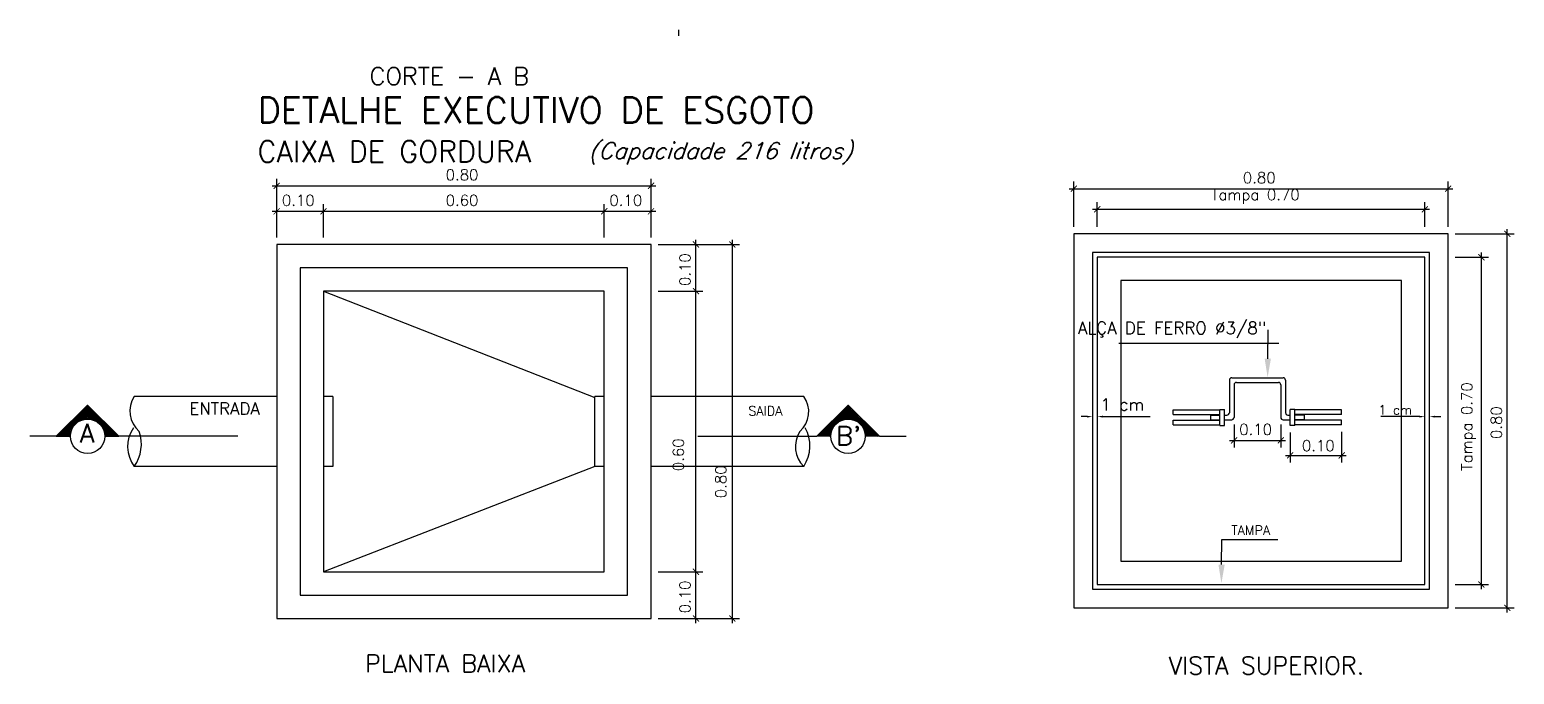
# Model space of a CAD drawing. Header units: millimetres. Extents: x -1292 to 2253, y 326 to 453.
# Drawn here: x 2216.102 to 2219.274, y 364.104 to 365.483 of the extents above; entities that cross this region are included whole.
import ezdxf
from ezdxf.enums import TextEntityAlignment as Align

# ---------------------------------------------------------------- set-up
doc = ezdxf.new("R2010")
doc.units = ezdxf.units.MM
doc.header["$LTSCALE"] = 0.5
doc.linetypes.add('CENTER2', pattern=[28.575, 19.05, -3.175, 3.175, -3.175])
doc.linetypes.add('HIDDEN', pattern=[9.525, 6.35, -3.175])
for name, color, linetype in [('A-LAYOUT', 7, 'Continuous'), ('DETALLHES_CAIXAS', 6, 'Continuous'), ('TXT_1', 2, 'Continuous'), ('TXT_2', 6, 'Continuous')]:
    doc.layers.add(name, color=color, linetype=linetype)
doc.styles.add('ADITIVOCAD', font='ROMANS.shx')
doc.styles.add('ROMANS', font='romans')

# ---------------------------------------------------------------- blocks, each defined once
blk = doc.blocks.new('*X17')
at = {"color": 0}
for p, q in [((101.59, 65.457), (101.923, 65.79)), ((101.608, 65.457), (101.932, 65.781)), ((101.626, 65.457), (101.941, 65.772)), ((101.643, 65.457), (101.95, 65.763)), ((101.661, 65.457), (101.958, 65.755)), ((101.851, 65.627), (101.804, 65.674)), ((101.864, 65.632), (101.813, 65.683)), ((101.878, 65.636), (101.822, 65.692)), ((101.892, 65.639), (101.831, 65.701)), ((101.908, 65.641), (101.84, 65.709)), ((101.847, 65.626), (101.967, 65.746)), ((101.925, 65.641), (101.848, 65.718)), ((101.944, 65.64), (101.857, 65.727)), ((101.966, 65.636), (101.866, 65.736)), ((101.874, 65.635), (101.976, 65.737)), ((101.993, 65.627), (101.875, 65.745)), ((102.035, 65.602), (101.884, 65.754)), ((102.198, 65.457), (101.893, 65.762)), ((101.897, 65.64), (101.985, 65.728)), ((102.216, 65.457), (101.901, 65.771)), ((102.233, 65.457), (101.91, 65.78)), ((101.916, 65.641), (101.994, 65.719)), ((102.251, 65.457), (101.919, 65.789)), ((101.933, 65.641), (102.003, 65.71)), ((101.949, 65.639), (102.011, 65.702)), ((101.964, 65.636), (102.02, 65.693)), ((101.978, 65.633), (102.029, 65.684)), ((101.991, 65.628), (102.038, 65.675)), ((101.703, 65.457), (101.645, 65.515)), ((101.721, 65.457), (101.654, 65.524)), ((101.737, 65.458), (101.663, 65.533)), ((101.738, 65.475), (101.672, 65.541)), ((101.679, 65.457), (101.753, 65.531)), ((101.74, 65.49), (101.68, 65.55)), ((101.744, 65.505), (101.689, 65.559)), ((101.748, 65.518), (101.698, 65.568)), ((101.753, 65.531), (101.707, 65.577)), ((101.759, 65.543), (101.716, 65.586)), ((101.765, 65.554), (101.725, 65.594)), ((101.772, 65.565), (101.733, 65.603)), ((101.78, 65.575), (101.742, 65.612)), ((101.788, 65.584), (101.751, 65.621)), ((101.797, 65.593), (101.76, 65.63)), ((101.807, 65.601), (101.769, 65.639)), ((101.817, 65.609), (101.778, 65.648)), ((101.827, 65.615), (101.787, 65.656)), ((101.839, 65.622), (101.795, 65.665)), ((102.003, 65.622), (102.047, 65.666)), ((102.015, 65.616), (102.056, 65.657)), ((102.025, 65.609), (102.065, 65.649)), ((102.036, 65.602), (102.073, 65.64)), ((102.045, 65.594), (102.082, 65.631)), ((102.054, 65.585), (102.091, 65.622)), ((102.062, 65.576), (102.1, 65.613)), ((102.18, 65.457), (102.067, 65.571)), ((102.07, 65.566), (102.109, 65.604)), ((102.077, 65.555), (102.118, 65.595)), ((102.084, 65.544), (102.126, 65.587)), ((102.09, 65.532), (102.135, 65.578)), ((102.163, 65.457), (102.092, 65.528)), ((102.095, 65.52), (102.144, 65.569)), ((102.099, 65.506), (102.153, 65.56)), ((102.102, 65.492), (102.162, 65.551)), ((102.105, 65.477), (102.171, 65.542)), ((102.106, 65.46), (102.179, 65.534)), ((102.121, 65.457), (102.188, 65.525)), ((102.138, 65.457), (102.197, 65.516)), ((101.597, 65.457), (101.592, 65.462)), ((101.615, 65.457), (101.601, 65.471)), ((101.632, 65.457), (101.61, 65.48)), ((101.65, 65.457), (101.619, 65.488)), ((101.668, 65.457), (101.627, 65.497)), ((101.685, 65.457), (101.636, 65.506)), ((101.696, 65.457), (101.744, 65.504)), ((101.714, 65.457), (101.739, 65.482)), ((101.732, 65.457), (101.737, 65.463)), ((102.145, 65.457), (102.1, 65.502)), ((102.127, 65.457), (102.104, 65.48)), ((102.109, 65.457), (102.106, 65.461)), ((102.156, 65.457), (102.206, 65.507)), ((102.174, 65.457), (102.215, 65.498)), ((102.191, 65.457), (102.224, 65.489)), ((102.209, 65.457), (102.232, 65.481)), ((102.227, 65.457), (102.241, 65.472)), ((102.244, 65.457), (102.25, 65.463))]:
    blk.add_line(p, q, dxfattribs=at)

msp = doc.modelspace()

# ---------------------------------------------------------------- linework, layer by layer
at = {"layer": 'A-LAYOUT', "linetype": 'ByBlock'}
for p, q in [((2217.4883, 365.4828), (2217.4883, 365.4698)), ((2216.6194, 365.149), (2217.4394, 365.149)), ((2216.6294, 365.0386), (2216.6294, 365.164)), ((2217.4294, 365.0386), (2217.4294, 365.164)), ((2218.323, 365.1428), (2219.143, 365.1428)), ((2218.333, 365.0613), (2218.333, 365.1578)), ((2219.133, 365.0613), (2219.133, 365.1578)), ((2216.6294, 365.0386), (2216.6294, 365.1094)), ((2216.7294, 365.0386), (2216.7294, 365.1094)), ((2216.7294, 365.0386), (2216.7294, 365.1094)), ((2217.3294, 365.0386), (2217.3294, 365.1094)), ((2217.3294, 365.0386), (2217.3294, 365.1094)), ((2217.4294, 365.0386), (2217.4294, 365.1094)), ((2218.383, 365.0613), (2218.383, 365.1137)), ((2219.083, 365.0613), (2219.083, 365.1137)), ((2216.6194, 365.0944), (2216.7394, 365.0944)), ((2216.7194, 365.0944), (2217.3394, 365.0944)), ((2217.3194, 365.0944), (2217.4394, 365.0944)), ((2218.373, 365.0987), (2219.093, 365.0987)), ((2219.148, 365.0463), (2219.2742, 365.0463)), ((2219.2592, 364.2363), (2219.2592, 365.0563)), ((2217.4444, 365.0236), (2217.5404, 365.0236)), ((2217.4444, 365.0236), (2217.6182, 365.0236)), ((2217.5254, 364.9136), (2217.5254, 365.0336)), ((2217.6032, 364.2136), (2217.6032, 365.0336)), ((2219.148, 364.9963), (2219.2189, 364.9963)), ((2219.2039, 364.2863), (2219.2039, 365.0063)), ((2217.4444, 364.9236), (2217.5404, 364.9236)), ((2217.4444, 364.9236), (2217.5404, 364.9236)), ((2217.5254, 364.3136), (2217.5254, 364.9336)), ((2218.3608, 364.6553), (2218.3488, 364.6553)), ((2218.395, 364.6553), (2218.407, 364.6553)), ((2218.407, 364.6553), (2218.4961, 364.6553)), ((2218.6752, 364.6386), (2218.6752, 364.5895)), ((2218.7752, 364.6386), (2218.7752, 364.5895)), ((2219.0587, 364.6553), (2218.9888, 364.6553)), ((2219.0707, 364.6553), (2219.0587, 364.6553)), ((2219.105, 364.6553), (2219.117, 364.6553)), ((2218.6652, 364.6045), (2218.7852, 364.6045)), ((2218.7952, 364.6216), (2218.7952, 364.5574)), ((2218.9052, 364.6226), (2218.9052, 364.5574)), ((2218.7852, 364.5724), (2218.9152, 364.5724)), ((2217.4444, 364.3236), (2217.5404, 364.3236)), ((2217.4444, 364.3236), (2217.5404, 364.3236)), ((2217.5254, 364.2136), (2217.5254, 364.3336)), ((2219.148, 364.2963), (2219.2189, 364.2963)), ((2219.148, 364.2463), (2219.2742, 364.2463)), ((2217.4444, 364.2236), (2217.5404, 364.2236)), ((2217.4444, 364.2236), (2217.6182, 364.2236))]:
    msp.add_line(p, q, dxfattribs=at)
at = {"layer": 'A-LAYOUT'}
for p, q in [((2218.333, 365.0463), (2218.333, 364.2463)), ((2219.133, 365.0463), (2218.333, 365.0463)), ((2219.133, 364.2463), (2219.133, 365.0463)), ((2218.373, 365.0063), (2218.373, 364.2863)), ((2219.093, 365.0063), (2218.373, 365.0063)), ((2219.093, 364.2863), (2219.093, 365.0063)), ((2216.7294, 364.9236), (2217.3094, 364.6965)), ((2218.7474, 364.7791), (2218.7479, 364.8407)), ((2218.7708, 364.8119), (2218.4288, 364.8119)), ((2218.6652, 364.7336), (2218.6652, 364.6636)), ((2218.6702, 364.7386), (2218.7802, 364.7386)), ((2218.6752, 364.7236), (2218.6752, 364.6536)), ((2218.6802, 364.7286), (2218.7702, 364.7286)), ((2218.7752, 364.7236), (2218.7752, 364.6536)), ((2218.7852, 364.7336), (2218.7852, 364.6636)), ((2216.6294, 364.6986), (2216.3252, 364.6986)), ((2216.7494, 364.6986), (2216.7294, 364.6986)), ((2216.7494, 364.6986), (2216.7494, 364.5486)), ((2217.3094, 364.5486), (2217.3094, 364.6986)), ((2217.3294, 364.6986), (2217.3094, 364.6986)), ((2217.7558, 364.6986), (2217.4294, 364.6986)), ((2218.6252, 364.6586), (2218.6252, 364.6486)), ((2218.6252, 364.6586), (2218.6452, 364.6586)), ((2218.6452, 364.6366), (2218.6452, 364.6706)), ((2218.6452, 364.6706), (2218.6552, 364.6706)), ((2218.6552, 364.6366), (2218.6552, 364.6706)), ((2218.6552, 364.6586), (2218.6602, 364.6586)), ((2218.7902, 364.6586), (2218.7952, 364.6586)), ((2218.7952, 364.6366), (2218.7952, 364.6706)), ((2218.8052, 364.6706), (2218.7952, 364.6706)), ((2218.8052, 364.6366), (2218.8052, 364.6706)), ((2218.8252, 364.6586), (2218.8052, 364.6586)), ((2218.8252, 364.6586), (2218.8252, 364.6486)), ((2218.6252, 364.6486), (2218.6452, 364.6486)), ((2218.6452, 364.6366), (2218.6552, 364.6366)), ((2218.6552, 364.6486), (2218.6702, 364.6486)), ((2218.7802, 364.6486), (2218.7952, 364.6486)), ((2218.8052, 364.6366), (2218.7952, 364.6366)), ((2218.8252, 364.6486), (2218.8052, 364.6486)), ((2216.6294, 364.5486), (2216.3252, 364.5486)), ((2217.3094, 364.5488), (2216.7294, 364.3236)), ((2216.7494, 364.5486), (2216.7294, 364.5486)), ((2217.3294, 364.5486), (2217.3094, 364.5486)), ((2217.7558, 364.5486), (2217.4294, 364.5486)), ((2218.6486, 364.3388), (2218.6491, 364.3925)), ((2218.6491, 364.3925), (2218.7688, 364.3925)), ((2218.373, 364.2863), (2219.093, 364.2863)), ((2218.333, 364.2463), (2219.133, 364.2463))]:
    msp.add_line(p, q, dxfattribs=at)
at = {"layer": 'A-LAYOUT', "linetype": 'HIDDEN'}
for p, q in [((2216.6794, 364.9736), (2216.6794, 364.2736)), ((2217.3794, 364.9736), (2216.6794, 364.9736)), ((2217.3794, 364.2736), (2217.3794, 364.9736)), ((2218.433, 364.9463), (2218.433, 364.3463)), ((2219.033, 364.9463), (2218.433, 364.9463)), ((2219.033, 364.3463), (2219.033, 364.9463)), ((2218.5452, 364.6596), (2218.5452, 364.6696)), ((2218.5452, 364.6696), (2218.6452, 364.6696)), ((2218.5452, 364.6596), (2218.6452, 364.6596)), ((2218.9052, 364.6696), (2218.8052, 364.6696)), ((2218.9052, 364.6596), (2218.8052, 364.6596)), ((2218.9052, 364.6596), (2218.9052, 364.6696)), ((2218.5452, 364.6376), (2218.5452, 364.6476)), ((2218.5452, 364.6476), (2218.6452, 364.6476)), ((2218.5452, 364.6376), (2218.6452, 364.6376)), ((2218.9052, 364.6476), (2218.8052, 364.6476)), ((2218.9052, 364.6376), (2218.8052, 364.6376)), ((2218.9052, 364.6376), (2218.9052, 364.6476)), ((2218.433, 364.3463), (2219.033, 364.3463)), ((2216.6794, 364.2736), (2217.3794, 364.2736))]:
    msp.add_line(p, q, dxfattribs=at)
at = {"layer": 'A-LAYOUT', "linetype": 'ByBlock', "const_width": 0.00195}
for points in [[(2216.6359, 365.1555), (2216.6229, 365.1425)], [(2217.4229, 365.1425), (2217.4359, 365.1555)], [(2218.3395, 365.1493), (2218.3265, 365.1363)], [(2219.1265, 365.1363), (2219.1395, 365.1493)], [(2216.6359, 365.1009), (2216.6229, 365.0879)], [(2216.7359, 365.1009), (2216.7229, 365.0879)], [(2216.7229, 365.0879), (2216.7359, 365.1009)], [(2217.3359, 365.1009), (2217.3229, 365.0879)], [(2217.3229, 365.0879), (2217.3359, 365.1009)], [(2217.4229, 365.0879), (2217.4359, 365.1009)], [(2218.3895, 365.1052), (2218.3765, 365.0922)], [(2219.0765, 365.0922), (2219.0895, 365.1052)], [(2219.2657, 365.0398), (2219.2527, 365.0528)], [(2217.5319, 365.0171), (2217.5189, 365.0301)], [(2217.6097, 365.0171), (2217.5967, 365.0301)], [(2219.2104, 364.9898), (2219.1974, 365.0028)], [(2217.5319, 364.9171), (2217.5189, 364.9301)], [(2217.5189, 364.9301), (2217.5319, 364.9171)], [(2218.6817, 364.611), (2218.6687, 364.598)], [(2218.7687, 364.598), (2218.7817, 364.611)], [(2218.8017, 364.5789), (2218.7887, 364.5659)], [(2218.8987, 364.5659), (2218.9117, 364.5789)], [(2217.5189, 364.3301), (2217.5319, 364.3171)], [(2217.5319, 364.3171), (2217.5189, 364.3301)], [(2219.1974, 364.3028), (2219.2104, 364.2898)], [(2219.2527, 364.2528), (2219.2657, 364.2398)], [(2217.5189, 364.2301), (2217.5319, 364.2171)], [(2217.5967, 364.2301), (2217.6097, 364.2171)]]:
    msp.add_lwpolyline(points, dxfattribs=at)
at = {"layer": 'A-LAYOUT'}
for centre, radius, start, end in [((2218.6702, 364.7336), 0.005, 90, 180), ((2218.6802, 364.7236), 0.005, 90, 180), ((2218.7702, 364.7236), 0.005, 0, 90), ((2218.7802, 364.7336), 0.005, 360, 90), ((2216.3722, 364.6669), 0.0567, 145.9888, 230.0652), ((2217.7101, 364.6658), 0.0563, 311.1401, 35.7291), ((2218.6602, 364.6636), 0.005, 270, 0), ((2218.7902, 364.6636), 0.005, 180, 270), ((2216.3802, 364.5911), 0.0695, 144.5889, 217.6466), ((2217.6885, 364.5928), 0.0805, 326.7098, 28.8397), ((2218.6702, 364.6536), 0.005, 270, 0), ((2218.7802, 364.6536), 0.005, 180, 270), ((2216.2561, 364.5966), 0.0841, 325.2216, 18.6581), ((2217.7985, 364.5914), 0.0605, 148.1249, 225.0838)]:
    msp.add_arc(centre, radius, start, end, dxfattribs=at)
for points in [[(2218.754, 364.779), (2218.7407, 364.7792), (2218.747, 364.7391)], [(2218.6553, 364.3388), (2218.642, 364.3389), (2218.6482, 364.2988)]]:
    msp.add_solid(points, dxfattribs=at)
at = {"layer": 'A-LAYOUT', "linetype": 'ByBlock'}
for points in [[(2218.3608, 364.6573), (2218.3608, 364.6533), (2218.3728, 364.6553)], [(2218.395, 364.6573), (2218.395, 364.6533), (2218.383, 364.6553)], [(2219.071, 364.6573), (2219.071, 364.6533), (2219.083, 364.6553)], [(2219.105, 364.6573), (2219.105, 364.6533), (2219.093, 364.6553)]]:
    msp.add_solid(points, dxfattribs=at)
at = {"layer": 'DETALLHES_CAIXAS'}
for p, q in [((2216.6294, 365.0236), (2216.6294, 364.2236)), ((2217.4294, 365.0236), (2216.6294, 365.0236)), ((2217.4294, 364.2236), (2217.4294, 365.0236)), ((2218.383, 364.9963), (2218.383, 364.2963)), ((2219.083, 364.9963), (2218.383, 364.9963)), ((2219.083, 364.2963), (2219.083, 364.9963)), ((2216.7294, 364.9236), (2216.7294, 364.3236)), ((2217.3294, 364.9236), (2216.7294, 364.9236)), ((2217.3294, 364.3236), (2217.3294, 364.9236)), ((2216.7294, 364.3236), (2217.3294, 364.3236)), ((2218.383, 364.2963), (2219.083, 364.2963)), ((2216.6294, 364.2236), (2217.4294, 364.2236))]:
    msp.add_line(p, q, dxfattribs=at)
at = {"layer": 'TXT_1'}
for p, q in [((2216.1585, 364.6133), (2216.2253, 364.6801)), ((2216.2253, 364.6801), (2216.2922, 364.6133)), ((2217.8505, 364.6801), (2217.7837, 364.6133)), ((2217.9174, 364.6133), (2217.8505, 364.6801)), ((2216.1585, 364.6133), (2216.1885, 364.6133)), ((2216.2622, 364.6133), (2216.2922, 364.6133)), ((2217.8137, 364.6133), (2217.7837, 364.6133)), ((2217.9174, 364.6133), (2217.8874, 364.6133))]:
    msp.add_line(p, q, dxfattribs=at)
for centre in [(2216.2253, 364.6133), (2217.8505, 364.6133)]:
    msp.add_circle(centre, 0.0368, dxfattribs=at)
at = {"layer": 'TXT_2', "linetype": 'CENTER2'}
for p, q in [((2216.1585, 364.6133), (2216.1016, 364.6133)), ((2216.5463, 364.6133), (2216.2922, 364.6133)), ((2217.5295, 364.6133), (2217.7837, 364.6133)), ((2217.9174, 364.6133), (2217.9743, 364.6133))]:
    msp.add_line(p, q, dxfattribs=at)

# ---------------------------------------------------------------- block references
at = {"layer": 'TXT_1', "yscale": 0.2000000000000455, "zscale": 0.2}
for p, xscale in [((2195.841, 351.5218), 0.1999999999998181), ((2238.2349, 351.5218), -0.1999999999998181)]:
    msp.add_blockref('*X17', p, dxfattribs=dict(at, xscale=xscale))

# ---------------------------------------------------------------- texts
at = {"layer": 'A-LAYOUT', "style": 'ROMANS'}
for s, p in [('0.80', (2216.9904, 365.1607)), ('0.80', (2218.694, 365.1545)), ('Tampa 0.70', (2218.626, 365.1182)), ('0.10', (2216.6404, 365.1061)), ('0.60', (2216.9904, 365.1061)), ('0.10', (2217.3404, 365.1061)), ('0.10', (2218.6862, 364.6162)), ('0.10', (2218.8202, 364.5814))]:
    msp.add_text(s, height=0.0234, dxfattribs=at).set_placement(p)
for s, p in [('0.10', (2217.5137, 364.9346)), ('Tampa 0.70', (2219.1844, 364.5393)), ('0.80', (2219.2475, 364.6073)), ('0.60', (2217.4995, 364.5386)), ('0.80', (2217.5902, 364.4808)), ('0.10', (2217.5137, 364.2346))]:
    msp.add_text(s, height=0.0234, rotation=90, dxfattribs=at).set_placement(p)
for s, height, p in [('ALÇA DE FERRO %%C3/8"', 0.026, (2218.3417, 364.845)), ('ENTRADA ', 0.026, (2216.4428, 364.6725)), ('SAIDA ', 0.02, (2217.6373, 364.6676)), ('TAMPA', 0.02, (2218.6694, 364.4123))]:
    msp.add_text(s, height=height, dxfattribs=at).set_placement(p, align=Align.MIDDLE_LEFT)
at = {"layer": 'A-LAYOUT', "linetype": 'ByBlock', "style": 'ROMANS'}
for height, p in [(0.026, (2218.4365, 364.6813)), (0.02, (2219.0197, 364.6695))]:
    msp.add_text('1 cm', height=height, dxfattribs=at).set_placement(p, align=Align.MIDDLE)
at = {"layer": 'TXT_1', "style": 'ADITIVOCAD'}
for s, height, p in [('CORTE - A B', 0.0375, (2216.9984, 365.3833)), ('A', 0.04, (2216.2241, 364.6197)), ("B'", 0.04, (2217.8514, 364.6144)), ('PLANTA BAIXA', 0.0375, (2216.9894, 364.1274)), ('VISTA SUPERIOR.', 0.0375, (2218.7443, 364.1229))]:
    msp.add_text(s, height=height, dxfattribs=at).set_placement(p, align=Align.MIDDLE)
at = {"layer": 'TXT_2', "style": 'ADITIVOCAD'}
for s, height, p in [('DETALHE EXECUTIVO DE ESGOTO', 0.055, (2216.5886, 365.2833)), ('CAIXA DE GORDURA', 0.045, (2216.5886, 365.1998))]:
    msp.add_text(s, height=height, dxfattribs=at).set_placement(p)
at = {"layer": 'TXT_2', "style": 'ADITIVOCAD', "oblique": 20}
msp.add_text('(Capacidade 216 litros)', height=0.035, dxfattribs=at).set_placement((2217.2954, 365.2065))

doc.saveas('drawing.dxf')
